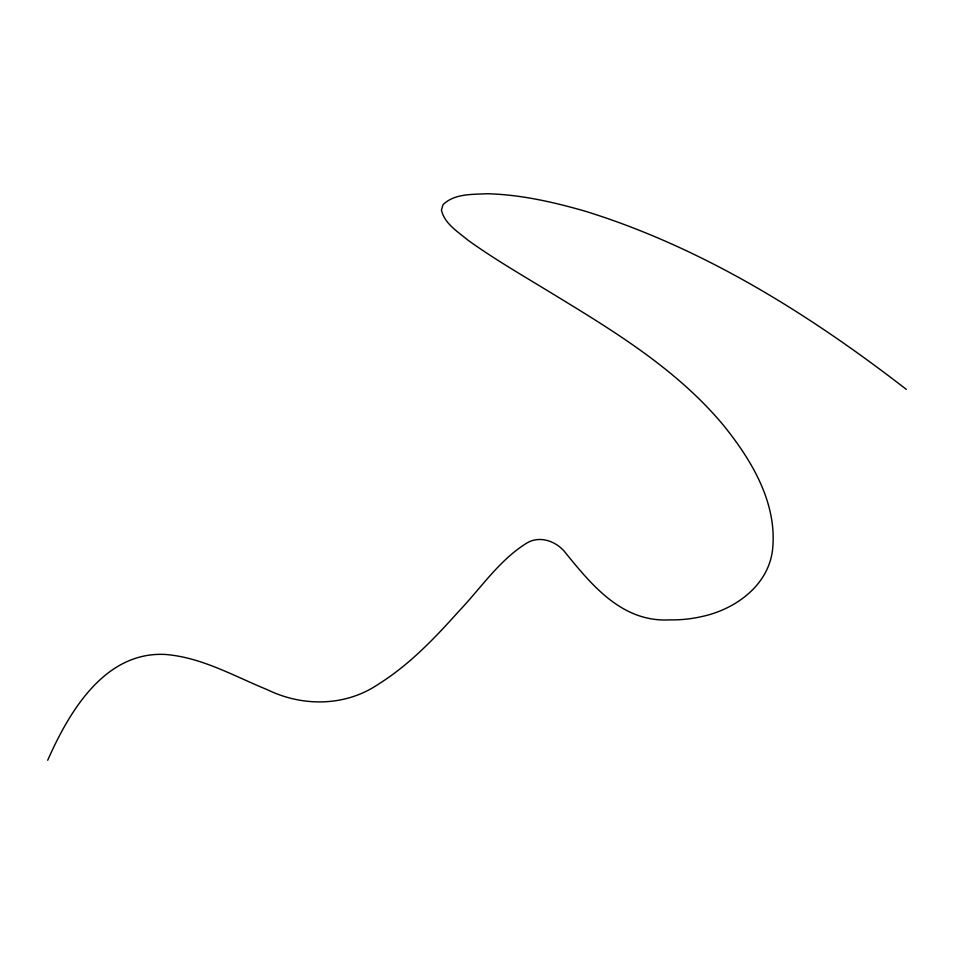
<?xml version="1.0" encoding="UTF-8"?>
<svg xmlns="http://www.w3.org/2000/svg" width="954" height="954" viewBox="0 0 954 954"><rect width="100%" height="100%" fill="white"/><g stroke="black" fill="none" stroke-linecap="round" stroke-linejoin="round"><path stroke-width="1.43" d="M47.7 760.266C68.974 712.066 104.499 651.403 165.173 654.444C201.807 657.306 234.159 676.207 267.537 689.778C302.788 706.997 345.718 706.556 378.595 684.054C409.528 664.699 434.869 637.999 459.065 611.013C481.186 587.819 499.538 559.7 527.323 542.754C539.737 535.695 554.787 540.835 563.886 550.804C591.051 584.325 621.65 622.592 669.791 619.873A132.678 132.678 0 0 0 701.929 616.534C734.663 609.57 767.541 586.281 772.382 551.102C778.13 503.688 751.406 459.613 722.631 424.291C675.456 368.065 611.705 329.798 549.778 292.043C522.172 275.193 494.089 258.987 467.818 240.062C457.789 231.619 444.6 223.785 441.428 210.142L443.05 204.645C454.581 193.423 472.325 194.544 487.244 193.734C520.622 194.604 553.392 202.033 585.362 211.251C703.205 247.802 809.326 314.307 906.3 389.363"/></g></svg>
